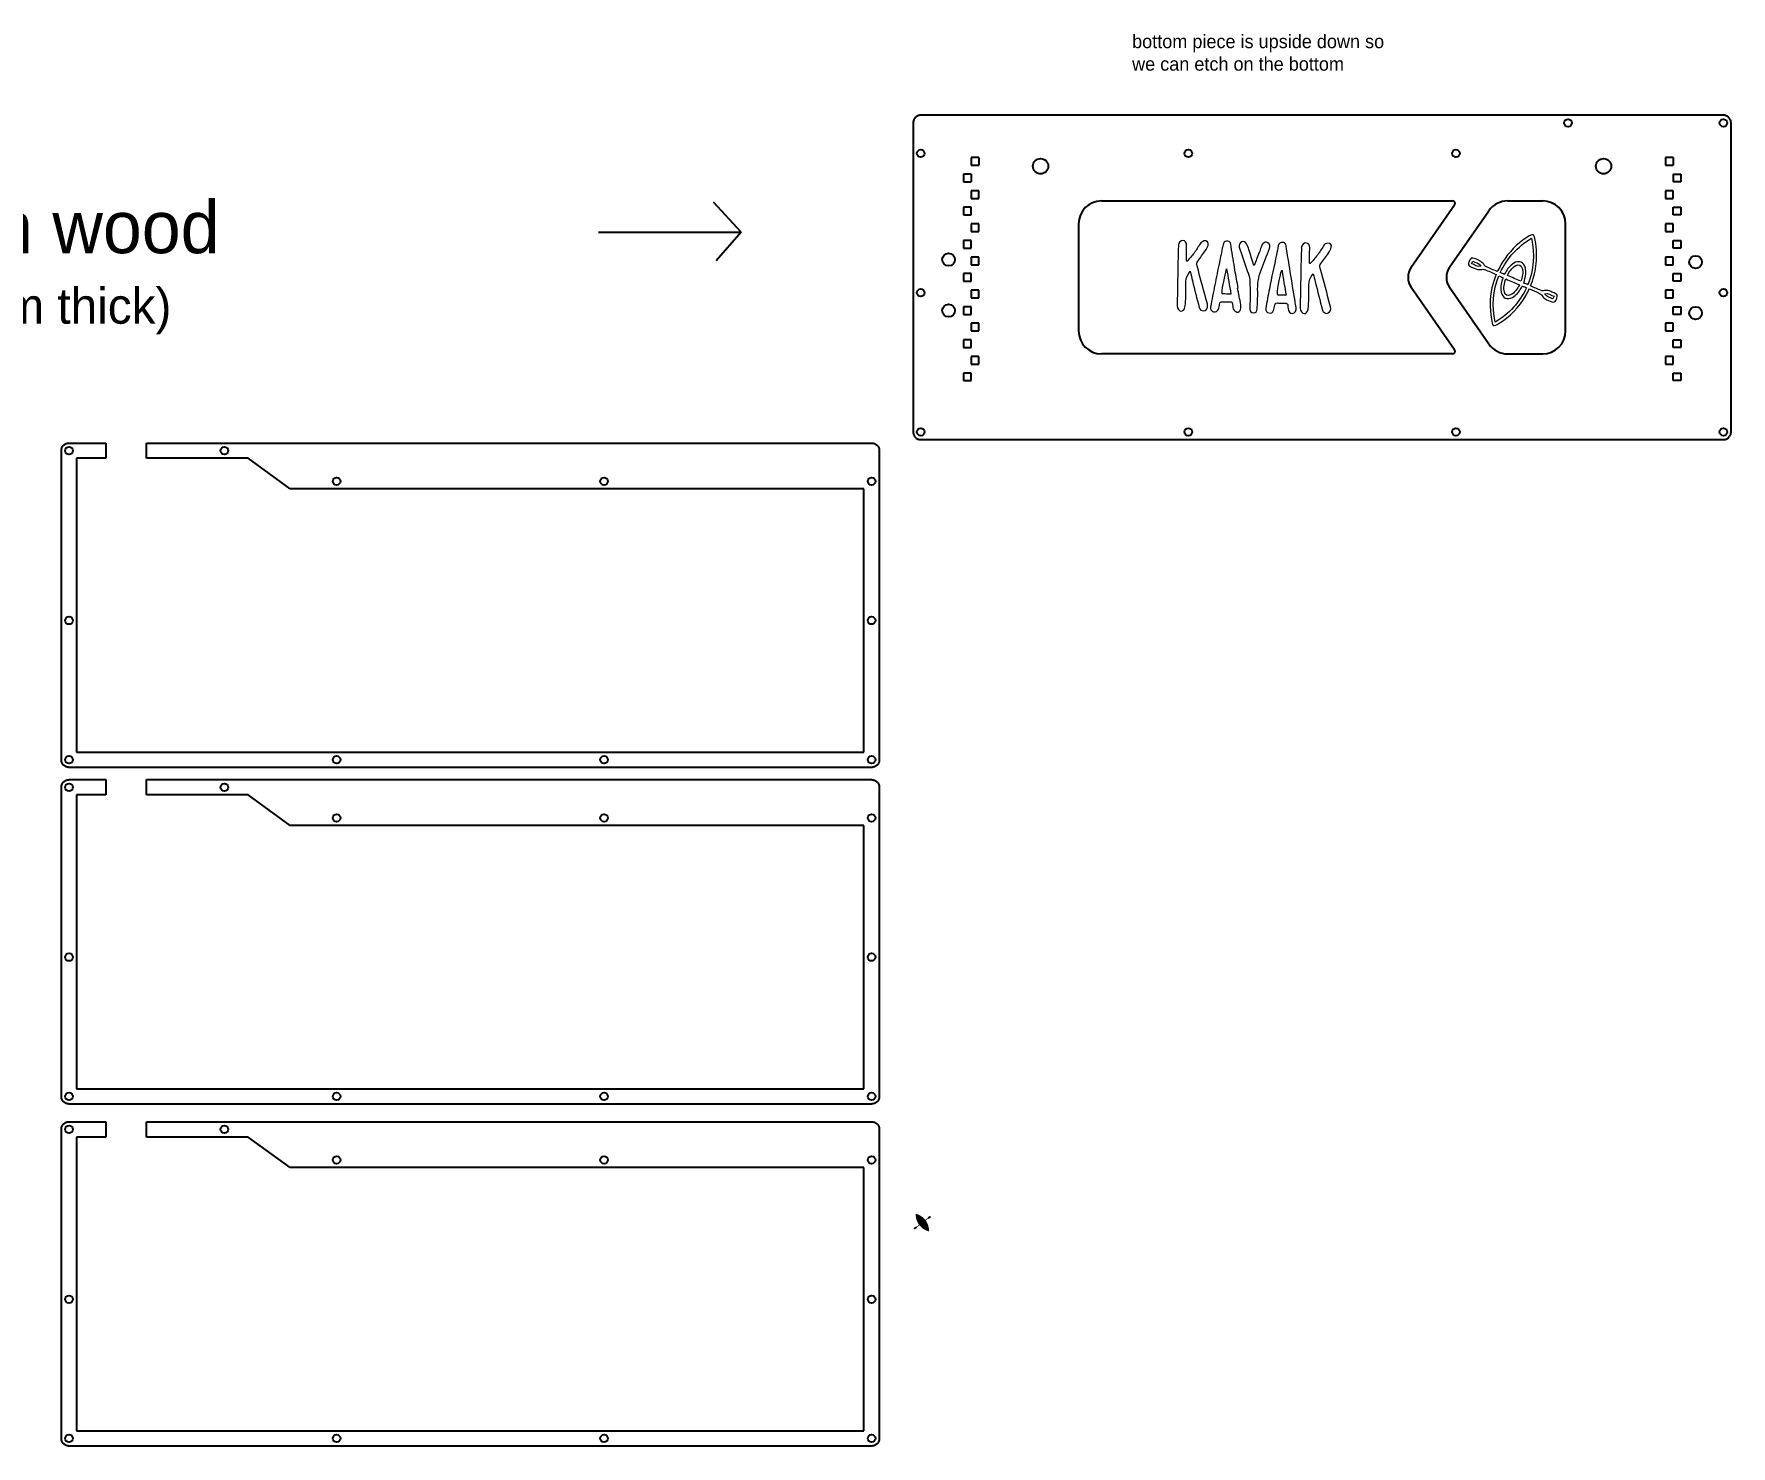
# Model space of a CAD drawing. Extents: x -200 to 1126, y -96 to 460.
# Drawn here: x 460 to 1126, y -96 to 458 of the extents above; entities that cross this region are included whole.
import ezdxf

# ---------------------------------------------------------------- set-up
doc = ezdxf.new("R2010")
doc.units = 0
doc.header["$MEASUREMENT"] = 0
doc.linetypes.add('ACAD_ISO02W100', pattern=[15, 12, -3])
doc.layers.add('construction', color=253, linetype='ACAD_ISO02W100')
doc.layers.add('etch', color=1, linetype='Continuous')

msp = doc.modelspace()

# ---------------------------------------------------------------- hatches: boundary and pattern name
at = {"linetype": 'Continuous', "transparency": 33554687}
h = msp.add_hatch(color=256, dxfattribs=at)
h.dxf.hatch_style = 1
edge = h.paths.add_edge_path(flags=17)
edge.add_spline(control_points=[(811.04, -11.38), (811.28, -11.45), (811.3, -11.43), (811.33, -11.19)], knot_values=[30, 30, 30, 30, 31, 31, 31, 31], degree=3, periodic=0)
edge.add_spline(control_points=[(811.33, -11.19), (811.34, -11.11), (811.35, -11.04), (811.35, -10.97)], knot_values=[29, 29, 29, 29, 30, 30, 30, 30], degree=3, periodic=0)
edge.add_spline(control_points=[(811.35, -10.97), (811.31, -9.79), (810.99, -8.7), (810.38, -7.68)], knot_values=[28, 28, 28, 28, 29, 29, 29, 29], degree=3, periodic=0)
edge.add_spline(control_points=[(810.38, -7.68), (810.28, -7.51), (810.17, -7.34), (810.06, -7.16)], knot_values=[27, 27, 27, 27, 28, 28, 28, 28], degree=3, periodic=0)
edge.add_spline(control_points=[(810.06, -7.16), (810.29, -6.99), (810.52, -6.81), (810.75, -6.65)], knot_values=[26, 26, 26, 26, 27, 27, 27, 27], degree=3, periodic=0)
edge.add_spline(control_points=[(810.75, -6.65), (810.83, -6.6), (810.92, -6.56), (811.01, -6.54)], knot_values=[25, 25, 25, 25, 26, 26, 26, 26], degree=3, periodic=0)
edge.add_spline(control_points=[(811.01, -6.54), (811.16, -6.49), (811.33, -6.49), (811.46, -6.42)], knot_values=[24, 24, 24, 24, 25, 25, 25, 25], degree=3, periodic=0)
edge.add_spline(control_points=[(811.46, -6.42), (811.64, -6.32), (811.81, -6.18), (811.97, -6.05)], knot_values=[23, 23, 23, 23, 24, 24, 24, 24], degree=3, periodic=0)
edge.add_spline(control_points=[(811.97, -6.05), (812.09, -5.95), (812.11, -5.83), (812.03, -5.7)], knot_values=[22, 22, 22, 22, 23, 23, 23, 23], degree=3, periodic=0)
edge.add_spline(control_points=[(812.03, -5.7), (811.88, -5.44), (811.74, -5.34), (811.58, -5.39)], knot_values=[21, 21, 21, 21, 22, 22, 22, 22], degree=3, periodic=0)
edge.add_spline(control_points=[(811.58, -5.39), (811.55, -5.4), (811.51, -5.43), (811.48, -5.45)], knot_values=[20, 20, 20, 20, 21, 21, 21, 21], degree=3, periodic=0)
edge.add_spline(control_points=[(811.48, -5.45), (811.37, -5.53), (811.27, -5.61), (811.17, -5.68)], knot_values=[19, 19, 19, 19, 20, 20, 20, 20], degree=3, periodic=0)
edge.add_spline(control_points=[(811.17, -5.68), (811.02, -5.78), (810.92, -5.9), (810.85, -6.07)], knot_values=[18, 18, 18, 18, 19, 19, 19, 19], degree=3, periodic=0)
edge.add_spline(control_points=[(810.85, -6.07), (810.8, -6.18), (810.75, -6.3), (810.67, -6.37)], knot_values=[17, 17, 17, 17, 18, 18, 18, 18], degree=3, periodic=0)
edge.add_spline(control_points=[(810.67, -6.37), (810.42, -6.58), (810.16, -6.76), (809.89, -6.96)], knot_values=[16, 16, 16, 16, 17, 17, 17, 17], degree=3, periodic=0)
edge.add_spline(control_points=[(809.89, -6.96), (809.84, -6.9), (809.79, -6.84), (809.75, -6.79)], knot_values=[15, 15, 15, 15, 16, 16, 16, 16], degree=3, periodic=0)
edge.add_spline(control_points=[(809.75, -6.79), (809.37, -6.34), (808.94, -5.94), (808.46, -5.6)], knot_values=[14, 14, 14, 14, 15, 15, 15, 15], degree=3, periodic=0)
edge.add_spline(control_points=[(808.46, -5.6), (807.83, -5.15), (807.15, -4.82), (806.4, -4.61)], knot_values=[13, 13, 13, 13, 14, 14, 14, 14], degree=3, periodic=0)
edge.add_spline(control_points=[(806.4, -4.61), (806.19, -4.55), (806.14, -4.59), (806.13, -4.81)], knot_values=[12, 12, 12, 12, 13, 13, 13, 13], degree=3, periodic=0)
edge.add_spline(control_points=[(806.13, -4.81), (806.13, -4.83), (806.12, -4.86), (806.12, -4.88)], knot_values=[11, 11, 11, 11, 12, 12, 12, 12], degree=3, periodic=0)
edge.add_spline(control_points=[(806.12, -4.88), (806.13, -5.87), (806.34, -6.81), (806.77, -7.69)], knot_values=[10, 10, 10, 10, 11, 11, 11, 11], degree=3, periodic=0)
edge.add_spline(control_points=[(806.77, -7.69), (806.95, -8.08), (807.18, -8.45), (807.4, -8.84)], knot_values=[9, 9, 9, 9, 10, 10, 10, 10], degree=3, periodic=0)
edge.add_spline(control_points=[(807.4, -8.84), (807.13, -9.04), (806.85, -9.25), (806.57, -9.46)], knot_values=[8, 8, 8, 8, 9, 9, 9, 9], degree=3, periodic=0)
edge.add_spline(control_points=[(806.57, -9.46), (806.53, -9.49), (806.48, -9.51), (806.43, -9.51)], knot_values=[7, 7, 7, 7, 8, 8, 8, 8], degree=3, periodic=0)
edge.add_spline(control_points=[(806.43, -9.51), (806.1, -9.54), (805.83, -9.68), (805.58, -9.89)], knot_values=[6, 6, 6, 6, 7, 7, 7, 7], degree=3, periodic=0)
edge.add_spline(control_points=[(805.58, -9.89), (805.26, -10.15), (805.24, -10.21), (805.5, -10.54)], knot_values=[5, 5, 5, 5, 6, 6, 6, 6], degree=3, periodic=0)
edge.add_spline(control_points=[(805.5, -10.54), (805.63, -10.7), (805.76, -10.72), (805.93, -10.6)], knot_values=[4, 4, 4, 4, 5, 5, 5, 5], degree=3, periodic=0)
edge.add_spline(control_points=[(805.93, -10.6), (806.02, -10.54), (806.1, -10.46), (806.19, -10.41)], knot_values=[3, 3, 3, 3, 4, 4, 4, 4], degree=3, periodic=0)
edge.add_spline(control_points=[(806.19, -10.41), (806.37, -10.3), (806.49, -10.14), (806.57, -9.95)], knot_values=[2, 2, 2, 2, 3, 3, 3, 3], degree=3, periodic=0)
edge.add_spline(control_points=[(806.57, -9.95), (806.61, -9.85), (806.66, -9.74), (806.74, -9.68)], knot_values=[1, 1, 1, 1, 2, 2, 2, 2], degree=3, periodic=0)
edge.add_spline(control_points=[(806.74, -9.68), (807.01, -9.46), (807.29, -9.26), (807.58, -9.04)], knot_values=[0, 0, 0, 0, 1, 1, 1, 1], degree=3, periodic=0)
edge.add_spline(control_points=[(807.58, -9.04), (807.62, -9.09), (807.66, -9.12), (807.69, -9.16)], knot_values=[32, 32, 32, 32, 33, 33, 33, 33], degree=3, periodic=0)
edge.add_spline(control_points=[(807.69, -9.16), (808.58, -10.24), (809.7, -10.98), (811.04, -11.38)], knot_values=[31, 31, 31, 31, 32, 32, 32, 32], degree=3, periodic=0)

# ---------------------------------------------------------------- linework, layer by layer
at = {"color": 0}
for p, q in [((806.76, 426.12), (806.55, 426.01)), ((806.97, 426.22), (806.76, 426.12)), ((807.19, 426.3), (806.97, 426.22)), ((807.42, 426.36), (807.19, 426.3)), ((807.65, 426.41), (807.42, 426.36)), ((807.89, 426.44), (807.65, 426.41)), ((808.12, 426.45), (807.89, 426.44)), ((1122.92, 426.45), (808.12, 426.45)), ((1123.16, 426.44), (1122.92, 426.45)), ((1123.39, 426.41), (1123.16, 426.44)), ((1123.62, 426.36), (1123.39, 426.41)), ((1123.85, 426.3), (1123.62, 426.36)), ((1124.07, 426.22), (1123.85, 426.3)), ((1124.28, 426.12), (1124.07, 426.22)), ((1124.49, 426.01), (1124.28, 426.12)), ((805.13, 423.68), (805.12, 423.45)), ((805.12, 423.45), (805.12, 302.2)), ((805.16, 423.92), (805.13, 423.68)), ((805.2, 424.15), (805.16, 423.92)), ((805.27, 424.38), (805.2, 424.15)), ((805.35, 424.6), (805.27, 424.38)), ((805.45, 424.81), (805.35, 424.6)), ((805.56, 425.02), (805.45, 424.81)), ((805.69, 425.21), (805.56, 425.02)), ((805.84, 425.4), (805.69, 425.21)), ((806, 425.57), (805.84, 425.4)), ((806.17, 425.73), (806, 425.57)), ((806.36, 425.87), (806.17, 425.73)), ((806.55, 426.01), (806.36, 425.87)), ((1124.69, 425.87), (1124.49, 426.01)), ((1124.87, 425.73), (1124.69, 425.87)), ((1125.04, 425.57), (1124.87, 425.73)), ((1125.2, 425.4), (1125.04, 425.57)), ((1125.35, 425.21), (1125.2, 425.4)), ((1125.48, 425.02), (1125.35, 425.21)), ((1125.6, 424.81), (1125.48, 425.02)), ((1125.69, 424.6), (1125.6, 424.81)), ((1125.78, 424.38), (1125.69, 424.6)), ((1125.84, 424.15), (1125.78, 424.38)), ((1125.89, 423.92), (1125.84, 424.15)), ((1125.91, 423.68), (1125.89, 423.92)), ((1125.92, 423.45), (1125.91, 423.68)), ((1125.92, 302.2), (1125.92, 423.45)), ((805.12, 302.2), (805.13, 301.96)), ((805.13, 301.96), (805.16, 301.73)), ((805.16, 301.73), (805.2, 301.5)), ((805.2, 301.5), (805.27, 301.27)), ((805.27, 301.27), (805.35, 301.05)), ((805.35, 301.05), (805.45, 300.83)), ((805.45, 300.83), (805.56, 300.63)), ((805.56, 300.63), (805.69, 300.43)), ((805.69, 300.43), (805.84, 300.25)), ((805.84, 300.25), (806, 300.08)), ((806, 300.08), (806.17, 299.92)), ((806.17, 299.92), (806.36, 299.77)), ((806.36, 299.77), (806.55, 299.64)), ((806.55, 299.64), (806.76, 299.52)), ((1124.28, 299.52), (1124.49, 299.64)), ((1124.49, 299.64), (1124.69, 299.77)), ((1124.69, 299.77), (1124.87, 299.92)), ((1124.87, 299.92), (1125.04, 300.08)), ((1125.04, 300.08), (1125.2, 300.25)), ((1125.2, 300.25), (1125.35, 300.43)), ((1125.35, 300.43), (1125.48, 300.63)), ((1125.48, 300.63), (1125.6, 300.83)), ((1125.6, 300.83), (1125.69, 301.05)), ((1125.69, 301.05), (1125.78, 301.27)), ((1125.78, 301.27), (1125.84, 301.5)), ((1125.84, 301.5), (1125.89, 301.73)), ((1125.89, 301.73), (1125.91, 301.96)), ((1125.91, 301.96), (1125.92, 302.2)), ((471.03, 294.85), (471.04, 295.09)), ((471.03, 173.6), (471.03, 294.85)), ((471.04, 295.09), (471.07, 295.32)), ((471.07, 295.32), (471.11, 295.55)), ((471.11, 295.55), (471.18, 295.78)), ((471.18, 295.78), (471.26, 296)), ((471.26, 296), (471.36, 296.21)), ((471.36, 296.21), (471.47, 296.42)), ((471.47, 296.42), (471.6, 296.61)), ((471.6, 296.61), (471.75, 296.8)), ((471.75, 296.8), (471.91, 296.97)), ((471.91, 296.97), (472.08, 297.13)), ((472.08, 297.13), (472.27, 297.28)), ((472.27, 297.28), (472.46, 297.41)), ((472.46, 297.41), (472.67, 297.53)), ((472.67, 297.53), (472.88, 297.62)), ((472.88, 297.62), (473.1, 297.7)), ((473.1, 297.7), (473.33, 297.77)), ((473.33, 297.77), (473.56, 297.81)), ((473.56, 297.81), (473.8, 297.84)), ((473.8, 297.84), (474.03, 297.85)), ((474.03, 297.85), (488.43, 297.85)), ((488.43, 297.85), (488.43, 291.85)), ((504.43, 291.85), (504.43, 297.85)), ((504.43, 297.85), (788.83, 297.85)), ((788.83, 297.85), (789.07, 297.84)), ((789.07, 297.84), (789.3, 297.81)), ((789.3, 297.81), (789.53, 297.77)), ((789.53, 297.77), (789.76, 297.7)), ((789.76, 297.7), (789.98, 297.62)), ((789.98, 297.62), (790.19, 297.53)), ((790.19, 297.53), (790.4, 297.41)), ((790.4, 297.41), (790.6, 297.28)), ((790.6, 297.28), (790.78, 297.13)), ((790.78, 297.13), (790.95, 296.97)), ((790.95, 296.97), (791.11, 296.8)), ((791.11, 296.8), (791.26, 296.61)), ((791.26, 296.61), (791.39, 296.42)), ((791.39, 296.42), (791.51, 296.21)), ((791.51, 296.21), (791.6, 296)), ((791.6, 296), (791.69, 295.78)), ((791.69, 295.78), (791.75, 295.55)), ((791.75, 295.55), (791.8, 295.32)), ((791.8, 295.32), (791.82, 295.09)), ((791.82, 295.09), (791.83, 294.85)), ((791.83, 294.85), (791.83, 173.6)), ((806.76, 299.52), (806.97, 299.42)), ((806.97, 299.42), (807.19, 299.34)), ((807.19, 299.34), (807.42, 299.28)), ((807.42, 299.28), (807.65, 299.23)), ((807.65, 299.23), (807.89, 299.21)), ((807.89, 299.21), (808.12, 299.2)), ((808.12, 299.2), (1122.92, 299.2)), ((1122.92, 299.2), (1123.16, 299.21)), ((1123.16, 299.21), (1123.39, 299.23)), ((1123.39, 299.23), (1123.62, 299.28)), ((1123.62, 299.28), (1123.85, 299.34)), ((1123.85, 299.34), (1124.07, 299.42)), ((1124.07, 299.42), (1124.28, 299.52)), ((488.43, 291.85), (477.03, 291.85)), ((477.03, 291.85), (477.03, 176.6)), ((544.34, 291.85), (504.43, 291.85)), ((785.83, 176.6), (785.83, 279.85)), ((471.04, 173.36), (471.03, 173.6)), ((471.07, 173.13), (471.04, 173.36)), ((471.11, 172.9), (471.07, 173.13)), ((477.03, 176.6), (785.83, 176.6)), ((791.8, 173.13), (791.75, 172.9)), ((791.82, 173.36), (791.8, 173.13)), ((791.83, 173.6), (791.82, 173.36)), ((471.18, 172.67), (471.11, 172.9)), ((471.26, 172.45), (471.18, 172.67)), ((471.36, 172.24), (471.26, 172.45)), ((471.47, 172.03), (471.36, 172.24)), ((471.6, 171.84), (471.47, 172.03)), ((471.75, 171.65), (471.6, 171.84)), ((471.91, 171.48), (471.75, 171.65)), ((472.08, 171.32), (471.91, 171.48)), ((472.27, 171.17), (472.08, 171.32)), ((472.46, 171.04), (472.27, 171.17)), ((472.67, 170.93), (472.46, 171.04)), ((472.88, 170.83), (472.67, 170.93)), ((473.1, 170.75), (472.88, 170.83)), ((473.33, 170.68), (473.1, 170.75)), ((473.56, 170.64), (473.33, 170.68)), ((473.8, 170.61), (473.56, 170.64)), ((474.03, 170.6), (473.8, 170.61)), ((788.83, 170.6), (474.03, 170.6)), ((789.07, 170.61), (788.83, 170.6)), ((789.3, 170.64), (789.07, 170.61)), ((789.53, 170.68), (789.3, 170.64)), ((789.76, 170.75), (789.53, 170.68)), ((789.98, 170.83), (789.76, 170.75)), ((790.19, 170.93), (789.98, 170.83)), ((790.4, 171.04), (790.19, 170.93)), ((790.6, 171.17), (790.4, 171.04)), ((790.78, 171.32), (790.6, 171.17)), ((790.95, 171.48), (790.78, 171.32)), ((791.11, 171.65), (790.95, 171.48)), ((791.26, 171.84), (791.11, 171.65)), ((791.39, 172.03), (791.26, 171.84)), ((791.51, 172.24), (791.39, 172.03)), ((791.6, 172.45), (791.51, 172.24)), ((791.69, 172.67), (791.6, 172.45)), ((791.75, 172.9), (791.69, 172.67)), ((471.03, 162.78), (471.04, 163.02)), ((471.03, 41.53), (471.03, 162.78)), ((471.04, 163.02), (471.07, 163.25)), ((471.07, 163.25), (471.11, 163.48)), ((471.11, 163.48), (471.18, 163.71)), ((471.18, 163.71), (471.26, 163.93)), ((471.26, 163.93), (471.36, 164.14)), ((471.36, 164.14), (471.47, 164.35)), ((471.47, 164.35), (471.6, 164.54)), ((471.6, 164.54), (471.75, 164.73)), ((471.75, 164.73), (471.91, 164.9)), ((471.91, 164.9), (472.08, 165.06)), ((472.08, 165.06), (472.27, 165.21)), ((472.27, 165.21), (472.46, 165.34)), ((472.46, 165.34), (472.67, 165.45)), ((472.67, 165.45), (472.88, 165.55)), ((472.88, 165.55), (473.1, 165.63)), ((473.1, 165.63), (473.33, 165.7)), ((473.33, 165.7), (473.56, 165.74)), ((473.56, 165.74), (473.8, 165.77)), ((473.8, 165.77), (474.03, 165.78)), ((474.03, 165.78), (488.43, 165.78)), ((488.43, 159.78), (477.03, 159.78)), ((477.03, 159.78), (477.03, 44.53)), ((488.43, 165.78), (488.43, 159.78)), ((504.43, 159.78), (504.43, 165.78)), ((504.43, 165.78), (788.83, 165.78)), ((544.34, 159.78), (504.43, 159.78)), ((788.83, 165.78), (789.07, 165.77)), ((789.07, 165.77), (789.3, 165.74)), ((789.3, 165.74), (789.53, 165.7)), ((789.53, 165.7), (789.76, 165.63)), ((789.76, 165.63), (789.98, 165.55)), ((789.98, 165.55), (790.19, 165.45)), ((790.19, 165.45), (790.4, 165.34)), ((790.4, 165.34), (790.6, 165.21)), ((790.6, 165.21), (790.78, 165.06)), ((790.78, 165.06), (790.95, 164.9)), ((790.95, 164.9), (791.11, 164.73)), ((791.11, 164.73), (791.26, 164.54)), ((791.26, 164.54), (791.39, 164.35)), ((791.39, 164.35), (791.51, 164.14)), ((791.51, 164.14), (791.6, 163.93)), ((791.6, 163.93), (791.69, 163.71)), ((791.69, 163.71), (791.75, 163.48)), ((791.75, 163.48), (791.8, 163.25)), ((791.8, 163.25), (791.82, 163.02)), ((791.82, 163.02), (791.83, 162.78)), ((791.83, 162.78), (791.83, 41.53)), ((785.83, 44.53), (785.83, 147.78)), ((471.04, 41.29), (471.03, 41.53)), ((471.07, 41.06), (471.04, 41.29)), ((471.11, 40.83), (471.07, 41.06)), ((471.18, 40.6), (471.11, 40.83)), ((471.26, 40.38), (471.18, 40.6)), ((471.36, 40.17), (471.26, 40.38)), ((471.47, 39.96), (471.36, 40.17)), ((471.6, 39.76), (471.47, 39.96)), ((477.03, 44.53), (785.83, 44.53)), ((791.39, 39.96), (791.26, 39.76)), ((791.51, 40.17), (791.39, 39.96)), ((791.6, 40.38), (791.51, 40.17)), ((791.69, 40.6), (791.6, 40.38)), ((791.75, 40.83), (791.69, 40.6)), ((791.8, 41.06), (791.75, 40.83)), ((791.82, 41.29), (791.8, 41.06)), ((791.83, 41.53), (791.82, 41.29)), ((471.75, 39.58), (471.6, 39.76)), ((471.91, 39.41), (471.75, 39.58)), ((472.08, 39.25), (471.91, 39.41)), ((472.27, 39.1), (472.08, 39.25)), ((472.46, 38.97), (472.27, 39.1)), ((472.67, 38.85), (472.46, 38.97)), ((472.88, 38.76), (472.67, 38.85)), ((473.1, 38.67), (472.88, 38.76)), ((473.33, 38.61), (473.1, 38.67)), ((473.56, 38.56), (473.33, 38.61)), ((473.8, 38.54), (473.56, 38.56)), ((474.03, 38.53), (473.8, 38.54)), ((788.83, 38.53), (474.03, 38.53)), ((789.07, 38.54), (788.83, 38.53)), ((789.3, 38.56), (789.07, 38.54)), ((789.53, 38.61), (789.3, 38.56)), ((789.76, 38.67), (789.53, 38.61)), ((789.98, 38.76), (789.76, 38.67)), ((790.19, 38.85), (789.98, 38.76)), ((790.4, 38.97), (790.19, 38.85)), ((790.6, 39.1), (790.4, 38.97)), ((790.78, 39.25), (790.6, 39.1)), ((790.95, 39.41), (790.78, 39.25)), ((791.11, 39.58), (790.95, 39.41)), ((791.26, 39.76), (791.11, 39.58)), ((471.03, 28.59), (471.04, 28.83)), ((471.03, -92.66), (471.03, 28.59)), ((471.04, 28.83), (471.07, 29.06)), ((471.07, 29.06), (471.11, 29.29)), ((471.11, 29.29), (471.18, 29.52)), ((471.18, 29.52), (471.26, 29.74)), ((471.26, 29.74), (471.36, 29.95)), ((471.36, 29.95), (471.47, 30.16)), ((471.47, 30.16), (471.6, 30.35)), ((471.6, 30.35), (471.75, 30.54)), ((471.75, 30.54), (471.91, 30.71)), ((471.91, 30.71), (472.08, 30.87)), ((472.08, 30.87), (472.27, 31.02)), ((472.27, 31.02), (472.46, 31.15)), ((472.46, 31.15), (472.67, 31.26)), ((472.67, 31.26), (472.88, 31.36)), ((472.88, 31.36), (473.1, 31.44)), ((473.1, 31.44), (473.33, 31.51)), ((473.33, 31.51), (473.56, 31.55)), ((473.56, 31.55), (473.8, 31.58)), ((473.8, 31.58), (474.03, 31.59)), ((474.03, 31.59), (488.43, 31.59)), ((488.43, 31.59), (488.43, 25.59)), ((504.43, 25.59), (504.43, 31.59)), ((504.43, 31.59), (788.83, 31.59)), ((788.83, 31.59), (789.07, 31.58)), ((789.07, 31.58), (789.3, 31.55)), ((789.3, 31.55), (789.53, 31.51)), ((789.53, 31.51), (789.76, 31.44)), ((789.76, 31.44), (789.98, 31.36)), ((789.98, 31.36), (790.19, 31.26)), ((790.19, 31.26), (790.4, 31.15)), ((790.4, 31.15), (790.6, 31.02)), ((790.6, 31.02), (790.78, 30.87)), ((790.78, 30.87), (790.95, 30.71)), ((790.95, 30.71), (791.11, 30.54)), ((791.11, 30.54), (791.26, 30.35)), ((791.26, 30.35), (791.39, 30.16)), ((791.39, 30.16), (791.51, 29.95)), ((791.51, 29.95), (791.6, 29.74)), ((791.6, 29.74), (791.69, 29.52)), ((791.69, 29.52), (791.75, 29.29)), ((791.75, 29.29), (791.8, 29.06)), ((791.8, 29.06), (791.82, 28.83)), ((791.82, 28.83), (791.83, 28.59)), ((791.83, 28.59), (791.83, -92.66)), ((488.43, 25.59), (477.03, 25.59)), ((477.03, 25.59), (477.03, -89.66)), ((544.34, 25.59), (504.43, 25.59)), ((785.83, -89.66), (785.83, 13.59)), ((471.04, -92.9), (471.03, -92.66)), ((471.07, -93.13), (471.04, -92.9)), ((471.11, -93.36), (471.07, -93.13)), ((477.03, -89.66), (785.83, -89.66)), ((791.8, -93.13), (791.75, -93.36)), ((791.82, -92.9), (791.8, -93.13)), ((791.83, -92.66), (791.82, -92.9)), ((471.18, -93.59), (471.11, -93.36)), ((471.26, -93.81), (471.18, -93.59)), ((471.36, -94.02), (471.26, -93.81)), ((471.47, -94.23), (471.36, -94.02)), ((471.6, -94.43), (471.47, -94.23)), ((471.75, -94.61), (471.6, -94.43)), ((471.91, -94.78), (471.75, -94.61)), ((472.08, -94.94), (471.91, -94.78)), ((472.27, -95.09), (472.08, -94.94)), ((472.46, -95.22), (472.27, -95.09)), ((472.67, -95.34), (472.46, -95.22)), ((472.88, -95.43), (472.67, -95.34)), ((473.1, -95.52), (472.88, -95.43)), ((473.33, -95.58), (473.1, -95.52)), ((473.56, -95.63), (473.33, -95.58)), ((473.8, -95.65), (473.56, -95.63)), ((474.03, -95.66), (473.8, -95.65)), ((788.83, -95.66), (474.03, -95.66)), ((789.07, -95.65), (788.83, -95.66)), ((789.3, -95.63), (789.07, -95.65)), ((789.53, -95.58), (789.3, -95.63)), ((789.76, -95.52), (789.53, -95.58)), ((789.98, -95.43), (789.76, -95.52)), ((790.19, -95.34), (789.98, -95.43)), ((790.4, -95.22), (790.19, -95.34)), ((790.6, -95.09), (790.4, -95.22)), ((790.78, -94.94), (790.6, -95.09)), ((790.95, -94.78), (790.78, -94.94)), ((791.11, -94.61), (790.95, -94.78)), ((791.26, -94.43), (791.11, -94.61)), ((791.39, -94.23), (791.26, -94.43)), ((791.51, -94.02), (791.39, -94.23)), ((791.6, -93.81), (791.51, -94.02)), ((791.69, -93.59), (791.6, -93.81)), ((791.75, -93.36), (791.69, -93.59))]:
    msp.add_line(p, q, dxfattribs=at)
at = {"linetype": 'Continuous'}
for p, q in [((830.84, 409.82), (827.84, 409.82)), ((827.84, 409.82), (827.84, 406.82)), ((827.84, 406.82), (830.84, 406.82)), ((830.84, 409.82), (830.84, 406.82)), ((1103.2, 409.82), (1100.2, 409.82)), ((1100.2, 409.82), (1100.2, 406.82)), ((1100.2, 406.82), (1103.2, 406.82)), ((1103.2, 409.82), (1103.2, 406.82)), ((827.84, 403.32), (824.84, 403.32)), ((824.84, 403.32), (824.84, 400.32)), ((824.84, 400.32), (827.84, 400.32)), ((827.84, 403.32), (827.84, 400.32)), ((1103.2, 403.32), (1106.2, 403.32)), ((1103.2, 403.32), (1103.2, 400.32)), ((1106.2, 400.32), (1103.2, 400.32)), ((1106.2, 403.32), (1106.2, 400.32)), ((830.84, 396.82), (827.84, 396.82)), ((827.84, 396.82), (827.84, 393.82)), ((827.84, 393.82), (830.84, 393.82)), ((830.84, 393.82), (830.84, 396.82)), ((1103.2, 396.82), (1100.2, 396.82)), ((1100.2, 396.82), (1100.2, 393.82)), ((1100.2, 393.82), (1103.2, 393.82)), ((1103.2, 393.82), (1103.2, 396.82)), ((827.84, 390.32), (824.84, 390.32)), ((824.84, 390.32), (824.84, 387.32)), ((824.84, 387.32), (827.84, 387.32)), ((827.84, 387.32), (827.84, 390.32)), ((1103.2, 390.32), (1106.2, 390.32)), ((1103.2, 387.32), (1103.2, 390.32)), ((1106.2, 387.32), (1103.2, 387.32)), ((1106.2, 390.32), (1106.2, 387.32)), ((830.84, 383.82), (827.84, 383.82)), ((827.84, 383.82), (827.84, 380.82)), ((827.84, 380.82), (830.84, 380.82)), ((830.84, 380.82), (830.84, 383.82)), ((1103.2, 383.82), (1100.2, 383.82)), ((1100.2, 383.82), (1100.2, 380.82)), ((1100.2, 380.82), (1103.2, 380.82)), ((1103.2, 380.82), (1103.2, 383.82)), ((827.84, 377.32), (824.84, 377.32)), ((824.84, 377.32), (824.84, 374.32)), ((824.84, 374.32), (827.84, 374.32)), ((827.84, 374.32), (827.84, 377.32)), ((1103.2, 377.32), (1106.2, 377.32)), ((1103.2, 374.32), (1103.2, 377.32)), ((1106.2, 374.32), (1103.2, 374.32)), ((1106.2, 377.32), (1106.2, 374.32)), ((830.84, 370.82), (827.84, 370.82)), ((827.84, 370.82), (827.84, 367.82)), ((827.84, 367.82), (830.84, 367.82)), ((830.84, 367.82), (830.84, 370.82)), ((1103.2, 370.82), (1100.2, 370.82)), ((1100.2, 370.82), (1100.2, 367.82)), ((1100.2, 367.82), (1103.2, 367.82)), ((1103.2, 367.82), (1103.2, 370.82)), ((827.84, 364.32), (824.84, 364.32)), ((824.84, 364.32), (824.84, 361.32)), ((824.84, 361.32), (827.84, 361.32)), ((827.84, 361.32), (827.84, 364.32)), ((1103.2, 364.32), (1106.2, 364.32)), ((1103.2, 361.32), (1103.2, 364.32)), ((1106.2, 361.32), (1103.2, 361.32)), ((1106.2, 364.32), (1106.2, 361.32)), ((830.84, 357.82), (827.84, 357.82)), ((827.84, 357.82), (827.84, 354.82)), ((827.84, 354.82), (830.84, 354.82)), ((830.84, 354.82), (830.84, 357.82)), ((1103.2, 357.82), (1100.2, 357.82)), ((1100.2, 357.82), (1100.2, 354.82)), ((1100.2, 354.82), (1103.2, 354.82)), ((1103.2, 354.82), (1103.2, 357.82)), ((827.84, 351.32), (824.84, 351.32)), ((824.84, 351.32), (824.84, 348.32)), ((824.84, 348.32), (827.84, 348.32)), ((827.84, 348.32), (827.84, 351.32)), ((1103.2, 351.32), (1106.2, 351.32)), ((1103.2, 348.32), (1103.2, 351.32)), ((1106.2, 348.32), (1103.2, 348.32)), ((1106.2, 351.32), (1106.2, 348.32)), ((830.84, 344.82), (827.84, 344.82)), ((827.84, 344.82), (827.84, 341.82)), ((827.84, 341.82), (830.84, 341.82)), ((830.84, 341.82), (830.84, 344.82)), ((1103.2, 344.82), (1100.2, 344.82)), ((1100.2, 344.82), (1100.2, 341.82)), ((1100.2, 341.82), (1103.2, 341.82)), ((1103.2, 341.82), (1103.2, 344.82)), ((827.84, 338.32), (824.84, 338.32)), ((824.84, 338.32), (824.84, 335.32)), ((824.84, 335.32), (827.84, 335.32)), ((827.84, 335.32), (827.84, 338.32)), ((1103.2, 338.32), (1106.2, 338.32)), ((1103.2, 335.32), (1103.2, 338.32)), ((1106.2, 335.32), (1103.2, 335.32)), ((1106.2, 338.32), (1106.2, 335.32)), ((830.84, 331.82), (827.84, 331.82)), ((827.84, 331.82), (827.84, 328.82)), ((827.84, 328.82), (830.84, 328.82)), ((830.84, 328.82), (830.84, 331.82)), ((1103.2, 331.82), (1100.2, 331.82)), ((1100.2, 331.82), (1100.2, 328.82)), ((1100.2, 328.82), (1103.2, 328.82)), ((1103.2, 328.82), (1103.2, 331.82)), ((827.84, 325.32), (824.84, 325.32)), ((824.84, 325.32), (824.84, 322.32)), ((824.84, 322.32), (827.84, 322.32)), ((827.84, 322.32), (827.84, 325.32)), ((1103.2, 325.32), (1106.2, 325.32)), ((1103.2, 322.32), (1103.2, 325.32)), ((1106.2, 322.32), (1103.2, 322.32)), ((1106.2, 325.32), (1106.2, 322.32)), ((560.73, 279.85), (544.34, 291.85)), ((785.83, 279.85), (560.73, 279.85)), ((560.73, 147.78), (544.34, 159.78)), ((785.83, 147.78), (560.73, 147.78)), ((560.73, 13.59), (544.34, 25.59)), ((785.83, 13.59), (560.73, 13.59))]:
    msp.add_line(p, q, dxfattribs=at)
for centre, radius in [((1061.98, 423.45), 1.5), ((1122.92, 423.45), 1.5), ((808.12, 411.45), 1.5), ((913.06, 411.45), 1.5), ((1017.99, 411.45), 1.5), ((855.12, 406.45), 3), ((1075.92, 406.45), 3), ((819.02, 369.82), 2.5), ((1112.02, 368.82), 2.5), ((808.12, 356.82), 1.5), ((1122.92, 356.82), 1.5), ((819.02, 349.82), 2.5), ((1112.02, 348.82), 2.5), ((808.12, 302.2), 1.5), ((913.05, 302.2), 1.5), ((1017.99, 302.2), 1.5), ((1122.92, 302.2), 1.5), ((474.03, 294.85), 1.5), ((534.97, 294.85), 1.5), ((578.96, 282.85), 1.5), ((683.9, 282.85), 1.5), ((788.83, 282.85), 1.5), ((474.03, 228.23), 1.5), ((788.83, 228.23), 1.5), ((474.03, 173.6), 1.5), ((578.96, 173.6), 1.5), ((683.9, 173.6), 1.5), ((788.83, 173.6), 1.5), ((474.03, 162.78), 1.5), ((534.97, 162.78), 1.5), ((578.96, 150.78), 1.5), ((683.9, 150.78), 1.5), ((788.83, 150.78), 1.5), ((474.03, 96.15), 1.5), ((788.83, 96.15), 1.5), ((474.03, 41.53), 1.5), ((578.96, 41.53), 1.5), ((683.9, 41.53), 1.5), ((788.83, 41.53), 1.5), ((474.03, 28.59), 1.5), ((534.97, 28.59), 1.5), ((578.96, 16.59), 1.5), ((683.9, 16.59), 1.5), ((788.83, 16.59), 1.5), ((474.03, -38.04), 1.5), ((788.83, -38.04), 1.5), ((474.03, -92.66), 1.5), ((578.96, -92.66), 1.5), ((683.9, -92.66), 1.5), ((788.83, -92.66), 1.5)]:
    msp.add_circle(centre, radius, dxfattribs=at)
at = {"layer": 'construction', "linetype": 'Continuous'}
for p, q in [((737.61, 380.56), (726.85, 392.38)), ((681.68, 380.56), (737.61, 380.56)), ((737.61, 380.56), (727.92, 369.27))]:
    msp.add_line(p, q, dxfattribs=at)
at = {"layer": 'etch', "linetype": 'Continuous'}
for p, q in [((879, 392.82), (1016.68, 392.82)), ((1038.3, 392.82), (1052.04, 392.82)), ((1000.51, 366.82), (1017.5, 391.25)), ((1015.51, 366.82), (1030.91, 388.96)), ((870, 383.82), (870, 341.82)), ((1061.04, 341.82), (1061.04, 383.82)), ((1017.5, 334.39), (1000.51, 358.83)), ((1030.91, 336.68), (1015.51, 358.83)), ((1016.68, 332.82), (879, 332.82)), ((1038.3, 332.82), (1052.04, 332.82))]:
    msp.add_line(p, q, dxfattribs=at)
for centre, radius, start, end in [((879, 383.82), 9, 90, 180), ((1016.68, 391.82), 1, 325.17922, 90), ((1038.3, 383.82), 9, 90, 145.17922), ((1052.04, 383.82), 9, 0, 90), ((1006.26, 362.82), 7, 145.17922, 214.82078), ((1021.26, 362.82), 7, 145.17922, 214.82078), ((879, 341.82), 9, 180, 270), ((1052.04, 341.82), 9, 270, 0), ((1016.68, 333.82), 1, 270, 34.82078), ((1038.3, 341.82), 9, 214.82078, 270)]:
    msp.add_arc(centre, radius, start, end, dxfattribs=at)
at = {"layer": 'etch', "lineweight": 0}
for points, knots in [([(1033.76, 363.98), (1032.23, 364.65), (1030.78, 365.32), (1029.3, 365.89), (1028.86, 366.06), (1028.31, 366), (1027.83, 365.95), (1026.88, 365.84), (1025.99, 365.96), (1025.15, 366.43), (1024.71, 366.67), (1024.23, 366.83), (1023.78, 367.04), (1022.91, 367.43), (1022.7, 367.99), (1023.06, 368.89), (1023.78, 370.66), (1024.06, 370.72), (1025.83, 370.05), (1027.23, 369.52), (1028.4, 368.77), (1029.24, 367.52), (1029.37, 367.33), (1029.56, 367.15), (1029.77, 367.06), (1031.24, 366.4), (1032.73, 365.76), (1034.14, 365.15), (1035.2, 366.89), (1036.16, 368.65), (1037.29, 370.28), (1039.86, 373.98), (1043.15, 376.94), (1047.05, 379.2), (1047.15, 379.26), (1047.26, 379.31), (1047.37, 379.36), (1048.27, 379.81), (1048.52, 379.69), (1048.77, 378.72), (1049.63, 375.27), (1049.83, 371.78), (1049.48, 368.24), (1049.21, 365.55), (1048.6, 362.95), (1047.65, 360.42), (1047.53, 360.11), (1047.42, 359.8), (1047.3, 359.46), (1048.69, 358.85), (1050.02, 358.21), (1051.39, 357.7), (1051.87, 357.52), (1052.47, 357.61), (1053.01, 357.67), (1053.82, 357.76), (1054.56, 357.64), (1055.28, 357.26), (1055.8, 356.98), (1056.37, 356.78), (1056.91, 356.54), (1057.08, 356.46), (1057.26, 356.38), (1057.4, 356.25), (1057.95, 355.76), (1057.87, 354.98), (1057.16, 353.77), (1056.82, 353.18), (1056.3, 352.96), (1055.65, 353.22), (1054.74, 353.58), (1053.79, 353.9), (1052.98, 354.41), (1052.4, 354.77), (1052.02, 355.44), (1051.52, 355.94), (1051.21, 356.24), (1050.85, 356.54), (1050.46, 356.73), (1049.28, 357.29), (1048.08, 357.79), (1046.84, 358.34), (1046.38, 357.47), (1045.96, 356.65), (1045.51, 355.85), (1042.84, 351.14), (1039.18, 347.38), (1034.57, 344.56), (1034.29, 344.39), (1033.97, 344.27), (1033.66, 344.14), (1032.6, 343.71), (1032.5, 343.76), (1032.24, 344.89), (1030.8, 351.14), (1031.24, 357.26), (1033.5, 363.25), (1033.59, 363.47), (1033.66, 363.7), (1033.76, 363.98)], [0, 0, 0, 0, 1, 1, 1, 2, 2, 2, 3, 3, 3, 4, 4, 4, 5, 5, 5, 6, 6, 6, 7, 7, 7, 8, 8, 8, 9, 9, 9, 10, 10, 10, 11, 11, 11, 12, 12, 12, 13, 13, 13, 14, 14, 14, 15, 15, 15, 16, 16, 16, 17, 17, 17, 18, 18, 18, 19, 19, 19, 20, 20, 20, 21, 21, 21, 22, 22, 22, 23, 23, 23, 24, 24, 24, 25, 25, 25, 26, 26, 26, 27, 27, 27, 28, 28, 28, 29, 29, 29, 30, 30, 30, 31, 31, 31, 32, 32, 32, 33, 33, 33, 33]), ([(913.81, 365.23), (912.64, 363.96), (912.16, 362.66), (912.11, 361.24), (912.04, 358.63), (912.06, 356.01), (912, 353.4), (911.98, 352.69), (911.86, 351.98), (911.73, 351.28), (911.55, 350.21), (910.86, 349.49), (910.15, 349.55), (909.55, 349.6), (908.68, 350.72), (908.66, 351.56), (908.64, 352.44), (908.72, 353.32), (908.74, 354.21), (908.82, 359.23), (908.9, 364.26), (908.99, 369.29), (909.03, 371.39), (909.09, 373.49), (909.17, 375.59), (909.2, 376.43), (910.16, 377.36), (910.9, 377.31), (911.74, 377.25), (912.39, 376.43), (912.38, 375.44), (912.37, 373.71), (912.35, 371.98), (912.35, 370.24), (912.35, 369.95), (912.41, 369.66), (912.48, 369.06), (913.53, 370.29), (914.49, 371.28), (915.31, 372.38), (916.18, 373.55), (916.88, 374.84), (917.74, 376.02), (918.07, 376.48), (918.58, 376.96), (919.1, 377.11), (920.34, 377.46), (921.19, 376.53), (920.78, 375.3), (920.55, 374.6), (920.17, 373.94), (919.75, 373.33), (918.79, 371.93), (917.78, 370.56), (916.75, 369.21), (916.31, 368.64), (916.28, 368.1), (916.47, 367.41), (917.85, 362.38), (919.2, 357.34), (920.53, 352.29), (920.63, 351.91), (920.64, 351.47), (920.56, 351.09), (920.39, 350.3), (919.91, 349.67), (919.05, 349.69), (918.23, 349.72), (917.54, 350.13), (917.32, 351.02), (916.43, 354.5), (915.54, 357.98), (914.67, 361.47), (914.37, 362.65), (914.13, 363.84), (913.81, 365.23)], [0, 0, 0, 0, 1, 1, 1, 2, 2, 2, 3, 3, 3, 4, 4, 4, 5, 5, 5, 6, 6, 6, 7, 7, 7, 8, 8, 8, 9, 9, 9, 10, 10, 10, 11, 11, 11, 12, 12, 12, 13, 13, 13, 14, 14, 14, 15, 15, 15, 16, 16, 16, 17, 17, 17, 18, 18, 18, 19, 19, 19, 20, 20, 20, 21, 21, 21, 22, 22, 22, 23, 23, 23, 24, 24, 24, 25, 25, 25, 25]), ([(932.37, 358.65), (932.8, 356.46), (933.25, 354.27), (933.62, 352.07), (933.72, 351.49), (933.7, 350.84), (933.54, 350.28), (933.34, 349.6), (932.77, 348.97), (932.04, 349.21), (931.49, 349.39), (930.93, 349.97), (930.67, 350.52), (930.4, 351.1), (930.47, 351.84), (930.39, 352.52), (930.32, 353.02), (930.13, 353.29), (929.53, 353.26), (928.52, 353.21), (927.5, 353.22), (926.49, 353.27), (925.76, 353.31), (925.36, 353.15), (925.31, 352.31), (925.27, 351.64), (925.07, 350.97), (924.84, 350.34), (924.53, 349.48), (923.87, 349.14), (922.97, 349.36), (922.06, 349.57), (921.59, 350.22), (921.76, 351.18), (922.3, 354.08), (922.88, 356.98), (923.46, 359.87), (924.04, 362.8), (924.62, 365.73), (925.22, 368.65), (925.65, 370.78), (926.1, 372.9), (926.54, 375.03), (926.62, 375.39), (926.7, 375.76), (926.82, 376.11), (927.12, 376.94), (927.82, 377.04), (928.57, 377.03), (929.3, 377.03), (929.56, 376.52), (929.66, 375.92), (930.17, 372.84), (930.64, 369.76), (931.16, 366.68), (931.56, 364.28), (932.03, 361.88), (932.46, 359.49), (932.51, 359.22), (932.52, 358.95), (932.55, 358.68), (932.49, 358.67), (932.43, 358.66), (932.37, 358.65)], [0, 0, 0, 0, 1, 1, 1, 2, 2, 2, 3, 3, 3, 4, 4, 4, 5, 5, 5, 6, 6, 6, 7, 7, 7, 8, 8, 8, 9, 9, 9, 10, 10, 10, 11, 11, 11, 12, 12, 12, 13, 13, 13, 14, 14, 14, 15, 15, 15, 16, 16, 16, 17, 17, 17, 18, 18, 18, 19, 19, 19, 20, 20, 20, 21, 21, 21, 21]), ([(938.82, 367.47), (939.51, 369.2), (940.21, 370.88), (940.86, 372.57), (941.13, 373.27), (941.29, 374), (941.57, 374.7), (941.75, 375.16), (941.95, 375.69), (942.31, 375.98), (942.86, 376.43), (943.55, 377.06), (944.3, 376.43), (944.99, 375.85), (945.21, 375.04), (944.85, 374.12), (943.76, 371.31), (942.74, 368.47), (941.59, 365.68), (940.45, 362.91), (940.19, 360.05), (940.25, 357.09), (940.3, 354.86), (940.17, 352.62), (940.05, 350.38), (940, 349.57), (939.55, 348.97), (938.63, 348.94), (937.69, 348.91), (937.27, 349.49), (937.19, 350.32), (937.13, 351.06), (937.18, 351.81), (937.2, 352.55), (937.2, 352.75), (937.26, 352.95), (937.26, 353.15), (937.24, 356.07), (937.32, 358.99), (937.16, 361.89), (937.09, 363.07), (936.54, 364.24), (936.16, 365.39), (935.13, 368.51), (934.06, 371.62), (933.02, 374.74), (932.76, 375.54), (933.23, 376.43), (934.01, 376.74), (934.81, 377.06), (935.43, 376.76), (935.81, 376.04), (936.2, 375.29), (936.57, 374.52), (936.83, 373.72), (937.47, 371.73), (938.05, 369.72), (938.66, 367.72), (938.7, 367.6), (938.8, 367.5), (938.82, 367.47)], [0, 0, 0, 0, 1, 1, 1, 2, 2, 2, 3, 3, 3, 4, 4, 4, 5, 5, 5, 6, 6, 6, 7, 7, 7, 8, 8, 8, 9, 9, 9, 10, 10, 10, 11, 11, 11, 12, 12, 12, 13, 13, 13, 14, 14, 14, 15, 15, 15, 16, 16, 16, 17, 17, 17, 18, 18, 18, 19, 19, 19, 20, 20, 20, 20]), ([(943.41, 350.77), (943.85, 353.18), (944.3, 355.79), (944.83, 358.38), (945.74, 362.83), (946.69, 367.27), (947.63, 371.72), (947.87, 372.88), (948.09, 374.05), (948.34, 375.21), (948.53, 376.15), (949.1, 376.55), (950.07, 376.57), (951.07, 376.58), (951.26, 375.9), (951.38, 375.19), (951.95, 371.81), (952.49, 368.43), (953.04, 365.05), (953.66, 361.21), (954.27, 357.37), (954.9, 353.53), (955.03, 352.69), (955.25, 351.87), (955.38, 351.03), (955.56, 349.93), (954.82, 348.77), (953.93, 348.68), (953.08, 348.6), (952.33, 349.43), (952.18, 350.57), (952.1, 351.24), (952.21, 352.13), (951.82, 352.51), (951.48, 352.85), (950.58, 352.62), (949.93, 352.66), (949.28, 352.69), (948.64, 352.73), (948, 352.79), (947.3, 352.86), (947.03, 352.55), (946.95, 351.88), (946.85, 351.18), (946.7, 350.47), (946.46, 349.81), (946.17, 349.01), (945.5, 348.69), (944.66, 348.87), (943.79, 349.05), (943.36, 349.65), (943.41, 350.77)], [0, 0, 0, 0, 1, 1, 1, 2, 2, 2, 3, 3, 3, 4, 4, 4, 5, 5, 5, 6, 6, 6, 7, 7, 7, 8, 8, 8, 9, 9, 9, 10, 10, 10, 11, 11, 11, 12, 12, 12, 13, 13, 13, 14, 14, 14, 15, 15, 15, 16, 16, 16, 17, 17, 17, 17]), ([(962.06, 364.26), (960.83, 362.91), (960.4, 361.5), (960.35, 359.98), (960.3, 358.25), (960.42, 356.51), (960.37, 354.78), (960.33, 353.32), (960.21, 351.87), (960.01, 350.42), (959.85, 349.21), (959.17, 348.53), (958.43, 348.61), (957.78, 348.69), (956.97, 349.81), (956.91, 350.71), (956.9, 350.88), (956.92, 351.05), (956.92, 351.22), (957.03, 357.34), (957.12, 363.45), (957.25, 369.56), (957.28, 371.26), (957.38, 372.95), (957.47, 374.64), (957.51, 375.5), (958.44, 376.41), (959.19, 376.35), (960.04, 376.29), (960.69, 375.46), (960.67, 374.48), (960.62, 372.45), (960.59, 370.41), (960.56, 368.38), (960.66, 368.33), (960.77, 368.29), (960.88, 368.24), (961.82, 369.36), (962.83, 370.43), (963.7, 371.6), (964.55, 372.74), (965.29, 373.97), (966.05, 375.18), (966.46, 375.83), (966.97, 376.25), (967.78, 376.23), (968.74, 376.21), (969.36, 375.58), (969.12, 374.64), (968.94, 373.9), (968.58, 373.18), (968.15, 372.55), (967.16, 371.09), (966.09, 369.67), (965.02, 368.27), (964.58, 367.7), (964.55, 367.16), (964.74, 366.47), (966.13, 361.41), (967.49, 356.34), (968.83, 351.26), (969.12, 350.19), (968.74, 349.32), (967.92, 348.89), (967.15, 348.48), (966.55, 348.88), (966, 349.36), (965.83, 349.51), (965.7, 349.74), (965.64, 349.95), (964.7, 353.67), (963.77, 357.38), (962.84, 361.09), (962.59, 362.1), (962.35, 363.1), (962.06, 364.26)], [0, 0, 0, 0, 1, 1, 1, 2, 2, 2, 3, 3, 3, 4, 4, 4, 5, 5, 5, 6, 6, 6, 7, 7, 7, 8, 8, 8, 9, 9, 9, 10, 10, 10, 11, 11, 11, 12, 12, 12, 13, 13, 13, 14, 14, 14, 15, 15, 15, 16, 16, 16, 17, 17, 17, 18, 18, 18, 19, 19, 19, 20, 20, 20, 21, 21, 21, 22, 22, 22, 23, 23, 23, 24, 24, 24, 25, 25, 25, 25]), ([(1035.42, 364.7), (1035.99, 364.44), (1036.48, 364.22), (1036.99, 363.99), (1037.13, 364.25), (1037.27, 364.49), (1037.41, 364.74), (1038.23, 366.18), (1039.23, 367.46), (1040.66, 368.36), (1042.71, 369.66), (1044.78, 368.8), (1045.25, 366.42), (1045.39, 365.71), (1045.46, 364.95), (1045.38, 364.23), (1045.23, 363.02), (1044.93, 361.83), (1044.69, 360.61), (1045.12, 360.41), (1045.62, 360.18), (1046.17, 359.93), (1048.53, 365.85), (1049.05, 371.85), (1047.67, 378.17), (1042.12, 374.88), (1038.11, 370.4), (1035.42, 364.7)], [0, 0, 0, 0, 1, 1, 1, 2, 2, 2, 3, 3, 3, 4, 4, 4, 5, 5, 5, 6, 6, 6, 7, 7, 7, 8, 8, 8, 9, 9, 9, 9]), ([(928.07, 366.16), (927.42, 362.88), (926.36, 359.67), (926.29, 356.34), (927.5, 356.32), (928.57, 356.3), (929.76, 356.28), (929.18, 359.64), (928.63, 362.9), (928.07, 366.16)], [0, 0, 0, 0, 1, 1, 1, 2, 2, 2, 3, 3, 3, 3]), ([(1024.07, 368.22), (1025.34, 367.82), (1026.36, 366.84), (1027.83, 367.23), (1027.08, 368.56), (1025.68, 368.65), (1024.6, 369.23), (1024.41, 368.87), (1024.25, 368.58), (1024.07, 368.22)], [0, 0, 0, 0, 1, 1, 1, 2, 2, 2, 3, 3, 3, 3]), ([(1038.18, 363.6), (1039.97, 362.83), (1041.72, 362.06), (1043.51, 361.29), (1044.07, 362.93), (1044.53, 364.67), (1043.98, 366.48), (1043.6, 367.76), (1042.64, 368.11), (1041.48, 367.43), (1039.9, 366.51), (1038.93, 365.08), (1038.18, 363.6)], [0, 0, 0, 0, 1, 1, 1, 2, 2, 2, 3, 3, 3, 4, 4, 4, 4]), ([(951.4, 355.8), (950.84, 359.12), (950.3, 362.29), (949.73, 365.67), (948.78, 363.2), (947.76, 356.58), (948.12, 355.86), (949.2, 355.84), (950.23, 355.82), (951.4, 355.8)], [0, 0, 0, 0, 1, 1, 1, 2, 2, 2, 3, 3, 3, 3]), ([(1034.89, 363.5), (1032.52, 357.54), (1032, 351.53), (1033.39, 345.25), (1038.95, 348.57), (1042.97, 353.04), (1045.66, 358.76), (1045.1, 359.02), (1044.59, 359.25), (1044.08, 359.49), (1043.89, 359.14), (1043.74, 358.84), (1043.57, 358.56), (1042.7, 357.12), (1041.7, 355.81), (1040.19, 354.97), (1038.15, 353.84), (1036.23, 354.74), (1035.78, 357.02), (1035.48, 358.5), (1035.65, 359.95), (1036.04, 361.39), (1036.17, 361.87), (1036.32, 362.33), (1036.45, 362.78), (1035.92, 363.03), (1035.45, 363.24), (1034.89, 363.5)], [0, 0, 0, 0, 1, 1, 1, 2, 2, 2, 3, 3, 3, 4, 4, 4, 5, 5, 5, 6, 6, 6, 7, 7, 7, 8, 8, 8, 9, 9, 9, 9]), ([(1037.57, 362.23), (1037, 360.53), (1036.55, 358.82), (1037.04, 357.01), (1037.38, 355.77), (1038.22, 355.37), (1039.38, 355.93), (1041.12, 356.77), (1042.07, 358.31), (1042.92, 359.9), (1041.12, 360.68), (1039.39, 361.44), (1037.57, 362.23)], [0, 0, 0, 0, 1, 1, 1, 2, 2, 2, 3, 3, 3, 4, 4, 4, 4]), ([(1052.81, 356.38), (1053.55, 355.05), (1054.96, 354.97), (1055.95, 354.42), (1056.17, 354.77), (1056.36, 355.06), (1056.58, 355.41), (1055.26, 355.78), (1054.26, 356.79), (1052.81, 356.38)], [0, 0, 0, 0, 1, 1, 1, 2, 2, 2, 3, 3, 3, 3])]:
    msp.add_open_spline(points, degree=3, knots=knots, dxfattribs=at)

# ---------------------------------------------------------------- texts
at = {"layer": 'construction', "linetype": 'Continuous', "attachment_point": 1}
for s, width, heights, insert, char_height in [('bottom piece is upside down so we can etch on the bottom', 108.5571, [0], (891, 458.06), 5.2981), ('\\pi16.994;top and bottom in wood\\P\\pi58.489;{\\H0.68268x;(all 7 layers are 3mm thick)}', 464.6444, [96.79], (230.99, 392.84), 20.5074)]:
    msp.add_mtext_dynamic_manual_height_columns(s, width=width, gutter_width=1, heights=heights, dxfattribs=dict(at, insert=insert, char_height=char_height))

doc.saveas('drawing.dxf')
